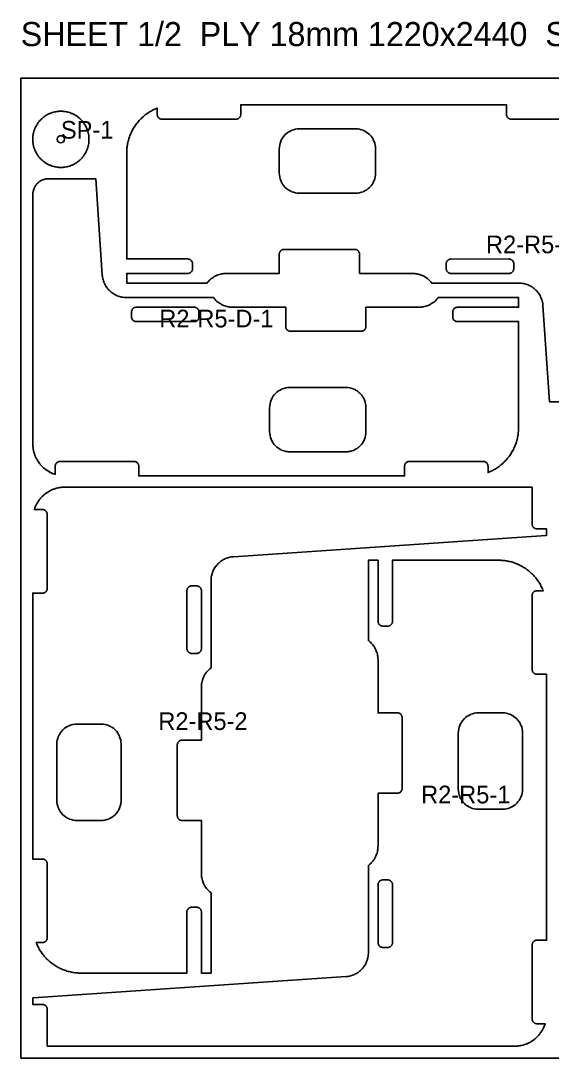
# Model space of a CAD drawing. Header units: millimetres. Extents: x 0 to 5180, y 0 to 1292.
# Drawn here: x 0 to 662, y 0 to 1292 of the extents above; entities that cross this region are included whole.
import ezdxf

# ---------------------------------------------------------------- set-up
doc = ezdxf.new("R2010")
doc.units = ezdxf.units.MM
for name, color, linetype in [('CUT_IN', 5, 'Continuous'), ('CUT_OUT', 1, 'Continuous'), ('DRILL', 3, 'Continuous'), ('LABEL', 7, 'Continuous'), ('SHEET', 8, 'Continuous')]:
    doc.layers.add(name, color=color, linetype=linetype)

msp = doc.modelspace()

# ---------------------------------------------------------------- linework, layer by layer
at = {"layer": 'CUT_IN'}
for points in [[(326.22, 1088.11), (327.68, 1086.14), (329.12, 1084.54), (329.54, 1084.12), (331.14, 1082.68), (333.11, 1081.22), (334.96, 1080.1), (335.22, 1079.96), (337.17, 1079.03), (337.71, 1078.8), (339.74, 1078.08), (342.12, 1077.49), (344.26, 1077.16), (344.84, 1077.11), (347.15, 1077), (416.85, 1077), (419.45, 1077.13), (419.74, 1077.16), (421.88, 1077.49), (424.26, 1078.08), (426.29, 1078.8), (426.83, 1079.03), (428.52, 1079.83), (429.04, 1080.1), (430.89, 1081.22), (432.86, 1082.68), (434.46, 1084.12), (434.88, 1084.54), (436.32, 1086.14), (437.61, 1087.87), (437.94, 1088.36), (438.9, 1089.96), (439.04, 1090.22), (439.97, 1092.17), (440.2, 1092.71), (440.92, 1094.74), (441.51, 1097.12), (441.84, 1099.26), (441.87, 1099.55), (442, 1102.15), (441.99, 1132.15), (441.87, 1134.45), (441.84, 1134.74), (441.51, 1136.88), (440.92, 1139.26), (440.2, 1141.29), (439.97, 1141.83), (439.04, 1143.78), (438.9, 1144.04), (437.94, 1145.64), (437.61, 1146.13), (436.32, 1147.86), (434.88, 1149.46), (434.46, 1149.88), (432.86, 1151.32), (431.13, 1152.61), (430.64, 1152.94), (429.04, 1153.9), (428.78, 1154.04), (426.83, 1154.97), (426.29, 1155.2), (424.26, 1155.92), (423.97, 1156), (421.88, 1156.51), (419.74, 1156.84), (419.16, 1156.89), (416.85, 1157), (347.15, 1157), (344.55, 1156.87), (344.26, 1156.84), (342.12, 1156.51), (339.74, 1155.92), (337.71, 1155.2), (337.17, 1154.97), (335.48, 1154.17), (334.96, 1153.9), (333.11, 1152.78), (331.14, 1151.32), (330.92, 1151.13), (329.54, 1149.88), (329.12, 1149.46), (327.68, 1147.86), (326.39, 1146.13), (326.06, 1145.64), (325.1, 1144.04), (324.96, 1143.78), (324.03, 1141.83), (323.8, 1141.29), (323.08, 1139.26), (322.49, 1136.88), (322.16, 1134.74), (322.13, 1134.45), (322, 1131.85), (322, 1102.15), (322.11, 1099.84), (322.16, 1099.26), (322.49, 1097.12), (323.08, 1094.74), (323.8, 1092.71), (323.91, 1092.44), (324.83, 1090.48), (325.1, 1089.96), (326.22, 1088.11)], [(608.88, 977.06), (609.46, 977.18), (610.02, 977.35), (610.57, 977.58), (611.08, 977.85), (611.57, 978.18), (611.81, 978.36), (612.03, 978.55), (612.45, 978.97), (612.64, 979.19), (612.82, 979.43), (613.15, 979.92), (613.42, 980.43), (613.65, 980.98), (613.82, 981.54), (613.94, 982.12), (613.99, 982.71), (613.99, 989.29), (613.94, 989.88), (613.82, 990.46), (613.65, 991.02), (613.54, 991.3), (613.42, 991.57), (613.15, 992.08), (612.82, 992.57), (612.64, 992.81), (612.45, 993.03), (612.03, 993.45), (611.81, 993.64), (611.33, 993.99), (611.08, 994.15), (610.83, 994.29), (610.3, 994.54), (610.02, 994.65), (609.46, 994.82), (608.88, 994.94), (608.59, 994.97), (608, 995), (535.71, 994.99), (535.12, 994.94), (534.54, 994.82), (533.98, 994.65), (533.7, 994.54), (533.17, 994.29), (532.92, 994.15), (532.43, 993.82), (532.19, 993.64), (531.97, 993.45), (531.55, 993.03), (531.36, 992.81), (531.01, 992.33), (530.71, 991.83), (530.46, 991.3), (530.35, 991.02), (530.18, 990.46), (530.06, 989.88), (530.03, 989.59), (530, 989), (530.01, 982.71), (530.06, 982.12), (530.18, 981.54), (530.35, 980.98), (530.46, 980.7), (530.58, 980.43), (530.85, 979.92), (531.18, 979.43), (531.36, 979.19), (531.55, 978.97), (531.97, 978.55), (532.19, 978.36), (532.67, 978.01), (532.92, 977.85), (533.17, 977.71), (533.7, 977.46), (533.98, 977.35), (534.54, 977.18), (535.12, 977.06), (535.41, 977.03), (536, 977), (608, 977), (608.59, 977.03), (608.88, 977.06)], [(143.12, 934.94), (142.54, 934.82), (141.98, 934.65), (141.43, 934.42), (140.92, 934.15), (140.43, 933.82), (140.19, 933.64), (139.97, 933.45), (139.55, 933.03), (139.36, 932.81), (139.18, 932.57), (138.85, 932.08), (138.58, 931.57), (138.35, 931.02), (138.18, 930.46), (138.06, 929.88), (138.01, 929.29), (138.01, 922.71), (138.06, 922.12), (138.18, 921.54), (138.35, 920.98), (138.46, 920.7), (138.58, 920.43), (138.85, 919.92), (139.18, 919.43), (139.36, 919.19), (139.55, 918.97), (139.97, 918.55), (140.19, 918.36), (140.67, 918.01), (140.92, 917.85), (141.17, 917.71), (141.7, 917.46), (141.98, 917.35), (142.54, 917.18), (143.12, 917.06), (143.41, 917.03), (144, 917), (216.29, 917.01), (216.88, 917.06), (217.46, 917.18), (218.02, 917.35), (218.3, 917.46), (218.83, 917.71), (219.08, 917.85), (219.57, 918.18), (219.81, 918.36), (220.03, 918.55), (220.45, 918.97), (220.64, 919.19), (220.99, 919.67), (221.29, 920.17), (221.54, 920.7), (221.65, 920.98), (221.82, 921.54), (221.94, 922.12), (221.97, 922.41), (222, 923), (221.99, 929.29), (221.94, 929.88), (221.82, 930.46), (221.65, 931.02), (221.54, 931.3), (221.42, 931.57), (221.15, 932.08), (220.82, 932.57), (220.64, 932.81), (220.45, 933.03), (220.03, 933.45), (219.81, 933.64), (219.33, 933.99), (219.08, 934.15), (218.83, 934.29), (218.3, 934.54), (218.02, 934.65), (217.46, 934.82), (216.88, 934.94), (216.59, 934.97), (216, 935), (144, 935), (143.41, 934.97), (143.12, 934.94)], [(425.78, 823.89), (424.32, 825.86), (422.88, 827.46), (422.46, 827.88), (420.86, 829.32), (418.89, 830.78), (417.04, 831.9), (416.78, 832.04), (414.83, 832.97), (414.29, 833.2), (412.26, 833.92), (409.88, 834.51), (407.74, 834.84), (407.16, 834.89), (404.85, 835), (335.15, 835), (332.55, 834.87), (332.26, 834.84), (330.12, 834.51), (327.74, 833.92), (325.71, 833.2), (325.17, 832.97), (323.48, 832.17), (322.96, 831.9), (321.11, 830.78), (319.14, 829.32), (317.54, 827.88), (317.12, 827.46), (315.68, 825.86), (314.39, 824.13), (314.06, 823.64), (313.1, 822.04), (312.96, 821.78), (312.03, 819.83), (311.8, 819.29), (311.08, 817.26), (310.49, 814.88), (310.16, 812.74), (310.13, 812.45), (310, 809.85), (310.01, 779.85), (310.13, 777.55), (310.16, 777.26), (310.49, 775.12), (311.08, 772.74), (311.8, 770.71), (312.03, 770.17), (312.96, 768.22), (313.1, 767.96), (314.06, 766.36), (314.39, 765.87), (315.68, 764.14), (317.12, 762.54), (317.54, 762.12), (319.14, 760.68), (320.87, 759.39), (321.36, 759.06), (322.96, 758.1), (323.22, 757.96), (325.17, 757.03), (325.71, 756.8), (327.74, 756.08), (328.03, 756), (330.12, 755.49), (332.26, 755.16), (332.84, 755.11), (335.15, 755), (404.85, 755), (407.45, 755.13), (407.74, 755.16), (409.88, 755.49), (412.26, 756.08), (414.29, 756.8), (414.83, 757.03), (416.52, 757.83), (417.04, 758.1), (418.89, 759.22), (420.86, 760.68), (421.08, 760.87), (422.46, 762.12), (422.88, 762.54), (424.32, 764.14), (425.61, 765.87), (425.94, 766.36), (426.9, 767.96), (427.04, 768.22), (427.97, 770.17), (428.2, 770.71), (428.92, 772.74), (429.51, 775.12), (429.84, 777.26), (429.87, 777.55), (430, 780.15), (430, 809.85), (429.89, 812.16), (429.84, 812.74), (429.51, 814.88), (428.92, 817.26), (428.2, 819.29), (428.09, 819.56), (427.17, 821.52), (426.9, 822.04), (425.78, 823.89)], [(225, 582), (224.97, 582.59), (224.94, 582.88), (224.82, 583.46), (224.65, 584.02), (224.42, 584.57), (224.15, 585.08), (223.82, 585.57), (223.64, 585.81), (223.45, 586.03), (223.03, 586.45), (222.81, 586.64), (222.57, 586.82), (222.08, 587.15), (221.57, 587.42), (221.02, 587.65), (220.46, 587.82), (219.88, 587.94), (219.29, 587.99), (212.71, 587.99), (212.12, 587.94), (211.54, 587.82), (210.98, 587.65), (210.7, 587.54), (210.43, 587.42), (209.92, 587.15), (209.43, 586.82), (209.19, 586.64), (208.97, 586.45), (208.55, 586.03), (208.36, 585.81), (208.01, 585.33), (207.85, 585.08), (207.71, 584.83), (207.46, 584.3), (207.35, 584.02), (207.18, 583.46), (207.06, 582.88), (207.03, 582.59), (207, 582), (207.01, 509.71), (207.06, 509.12), (207.18, 508.54), (207.35, 507.98), (207.46, 507.7), (207.71, 507.17), (207.85, 506.92), (208.18, 506.43), (208.36, 506.19), (208.55, 505.97), (208.97, 505.55), (209.19, 505.36), (209.67, 505.01), (210.17, 504.71), (210.7, 504.46), (210.98, 504.35), (211.54, 504.18), (212.12, 504.06), (212.41, 504.03), (213, 504), (219.29, 504.01), (219.88, 504.06), (220.46, 504.18), (221.02, 504.35), (221.3, 504.46), (221.57, 504.58), (222.08, 504.85), (222.57, 505.18), (222.81, 505.36), (223.03, 505.55), (223.45, 505.97), (223.64, 506.19), (223.99, 506.67), (224.15, 506.92), (224.29, 507.17), (224.54, 507.7), (224.65, 507.98), (224.82, 508.54), (224.94, 509.12), (224.97, 509.41), (225, 510), (225, 582)], [(558.48, 427.17), (557.96, 426.9), (556.11, 425.78), (554.14, 424.32), (553.92, 424.13), (552.54, 422.88), (552.33, 422.67), (552.12, 422.46), (550.87, 421.08), (550.68, 420.86), (549.22, 418.89), (548.1, 417.04), (547.96, 416.78), (547.03, 414.83), (546.8, 414.29), (546.08, 412.26), (546, 411.97), (545.49, 409.88), (545.16, 407.74), (545.11, 407.16), (545, 404.85), (545, 335.15), (545.13, 332.55), (545.16, 332.26), (545.49, 330.12), (546.08, 327.74), (546.8, 325.71), (547.03, 325.17), (547.83, 323.48), (548.1, 322.96), (549.22, 321.11), (550.5, 319.38), (550.68, 319.14), (550.87, 318.92), (552.12, 317.54), (552.54, 317.12), (554.14, 315.68), (555.87, 314.39), (556.36, 314.06), (557.96, 313.1), (558.22, 312.96), (560.17, 312.03), (560.71, 311.8), (562.74, 311.08), (565.12, 310.49), (567.26, 310.16), (567.55, 310.13), (570.15, 310), (600.15, 310.01), (602.45, 310.13), (602.74, 310.16), (604.88, 310.49), (607.26, 311.08), (609.29, 311.8), (609.83, 312.03), (611.78, 312.96), (612.04, 313.1), (613.64, 314.06), (614.13, 314.39), (615.86, 315.68), (617.46, 317.12), (617.88, 317.54), (619.32, 319.14), (620.61, 320.87), (620.94, 321.36), (621.9, 322.96), (622.04, 323.22), (622.97, 325.17), (623.2, 325.71), (623.92, 327.74), (624, 328.03), (624.51, 330.12), (624.84, 332.26), (624.89, 332.84), (625, 335.15), (625, 404.85), (624.87, 407.45), (624.84, 407.74), (624.51, 409.88), (623.92, 412.26), (623.2, 414.29), (622.97, 414.83), (622.17, 416.52), (621.9, 417.04), (620.78, 418.89), (619.5, 420.62), (619.32, 420.86), (619.13, 421.08), (617.88, 422.46), (617.46, 422.88), (615.86, 424.32), (614.13, 425.61), (613.64, 425.94), (612.04, 426.9), (611.78, 427.04), (609.83, 427.97), (609.29, 428.2), (607.26, 428.92), (604.88, 429.51), (602.74, 429.84), (602.45, 429.87), (599.85, 430), (570.15, 430), (567.84, 429.89), (567.26, 429.84), (565.12, 429.51), (562.74, 428.92), (560.71, 428.2), (560.44, 428.09), (558.48, 427.17)], [(111.52, 298.83), (112.04, 299.1), (113.89, 300.22), (115.86, 301.68), (116.08, 301.87), (117.46, 303.12), (117.67, 303.33), (117.88, 303.54), (119.13, 304.92), (119.32, 305.14), (120.78, 307.11), (121.9, 308.96), (122.04, 309.22), (122.97, 311.17), (123.2, 311.71), (123.92, 313.74), (124, 314.03), (124.51, 316.12), (124.84, 318.26), (124.89, 318.84), (125, 321.15), (125, 390.85), (124.87, 393.45), (124.84, 393.74), (124.51, 395.88), (123.92, 398.26), (123.2, 400.29), (122.97, 400.83), (122.17, 402.52), (121.9, 403.04), (120.78, 404.89), (119.5, 406.62), (119.32, 406.86), (119.13, 407.08), (117.88, 408.46), (117.46, 408.88), (115.86, 410.32), (114.13, 411.61), (113.64, 411.94), (112.04, 412.9), (111.78, 413.04), (109.83, 413.97), (109.29, 414.2), (107.26, 414.92), (104.88, 415.51), (102.74, 415.84), (102.45, 415.87), (99.85, 416), (69.85, 415.99), (67.55, 415.87), (67.26, 415.84), (65.12, 415.51), (62.74, 414.92), (60.71, 414.2), (60.17, 413.97), (58.22, 413.04), (57.96, 412.9), (56.36, 411.94), (55.87, 411.61), (54.14, 410.32), (52.54, 408.88), (52.12, 408.46), (50.68, 406.86), (49.39, 405.13), (49.06, 404.64), (48.1, 403.04), (47.96, 402.78), (47.03, 400.83), (46.8, 400.29), (46.08, 398.26), (46, 397.97), (45.49, 395.88), (45.16, 393.74), (45.11, 393.16), (45, 390.85), (45, 321.15), (45.13, 318.55), (45.16, 318.26), (45.49, 316.12), (46.08, 313.74), (46.8, 311.71), (47.03, 311.17), (47.83, 309.48), (48.1, 308.96), (49.22, 307.11), (50.5, 305.38), (50.68, 305.14), (50.87, 304.92), (52.12, 303.54), (52.54, 303.12), (54.14, 301.68), (55.87, 300.39), (56.36, 300.06), (57.96, 299.1), (58.22, 298.96), (60.17, 298.03), (60.71, 297.8), (62.74, 297.08), (65.12, 296.49), (67.26, 296.16), (67.55, 296.13), (70.15, 296), (99.85, 296), (102.16, 296.11), (102.74, 296.16), (104.88, 296.49), (107.26, 297.08), (109.29, 297.8), (109.56, 297.91), (111.52, 298.83)], [(445, 144), (445.03, 143.41), (445.06, 143.12), (445.18, 142.54), (445.35, 141.98), (445.58, 141.43), (445.85, 140.92), (446.18, 140.43), (446.36, 140.19), (446.55, 139.97), (446.97, 139.55), (447.19, 139.36), (447.43, 139.18), (447.92, 138.85), (448.43, 138.58), (448.98, 138.35), (449.54, 138.18), (450.12, 138.06), (450.71, 138.01), (457.29, 138.01), (457.88, 138.06), (458.46, 138.18), (459.02, 138.35), (459.3, 138.46), (459.57, 138.58), (460.08, 138.85), (460.57, 139.18), (460.81, 139.36), (461.03, 139.55), (461.45, 139.97), (461.64, 140.19), (461.99, 140.67), (462.15, 140.92), (462.29, 141.17), (462.54, 141.7), (462.65, 141.98), (462.82, 142.54), (462.94, 143.12), (462.97, 143.41), (463, 144), (462.99, 216.29), (462.94, 216.88), (462.82, 217.46), (462.65, 218.02), (462.54, 218.3), (462.29, 218.83), (462.15, 219.08), (461.82, 219.57), (461.64, 219.81), (461.45, 220.03), (461.03, 220.45), (460.81, 220.64), (460.33, 220.99), (459.83, 221.29), (459.3, 221.54), (459.02, 221.65), (458.46, 221.82), (457.88, 221.94), (457.59, 221.97), (457, 222), (450.71, 221.99), (450.12, 221.94), (449.54, 221.82), (448.98, 221.65), (448.7, 221.54), (448.43, 221.42), (447.92, 221.15), (447.43, 220.82), (447.19, 220.64), (446.97, 220.45), (446.55, 220.03), (446.36, 219.81), (446.01, 219.33), (445.85, 219.08), (445.71, 218.83), (445.46, 218.3), (445.35, 218.02), (445.18, 217.46), (445.06, 216.88), (445.03, 216.59), (445, 216), (445, 144)]]:
    msp.add_lwpolyline(points, close=True, dxfattribs=at)
at = {"layer": 'CUT_OUT'}
for points in [[(85, 1143.99), (84.96, 1142.27), (84.91, 1141.42), (84.83, 1140.56), (84.74, 1139.71), (84.62, 1138.85), (84.33, 1137.16), (84.15, 1136.32), (83.95, 1135.49), (83.49, 1133.83), (83.23, 1133.01), (82.95, 1132.2), (82.34, 1130.6), (82, 1129.81), (81.64, 1129.03), (80.87, 1127.49), (80.02, 1126), (79.57, 1125.27), (79.1, 1124.55), (78.62, 1123.84), (78.11, 1123.14), (77.06, 1121.79), (76.5, 1121.13), (75.93, 1120.49), (75.35, 1119.86), (74.75, 1119.24), (74.13, 1118.64), (73.5, 1118.06), (72.86, 1117.49), (72.2, 1116.93), (70.85, 1115.88), (70.15, 1115.37), (69.44, 1114.89), (68.72, 1114.42), (67.99, 1113.97), (66.5, 1113.12), (64.96, 1112.35), (64.18, 1111.99), (63.39, 1111.65), (61.79, 1111.04), (60.98, 1110.76), (60.16, 1110.5), (58.5, 1110.04), (57.67, 1109.84), (56.83, 1109.66), (55.14, 1109.37), (54.28, 1109.25), (53.43, 1109.16), (52.57, 1109.08), (51.72, 1109.03), (50, 1108.99), (48.28, 1109.03), (47.43, 1109.08), (46.57, 1109.16), (45.72, 1109.25), (44.86, 1109.37), (43.17, 1109.66), (42.33, 1109.84), (41.5, 1110.04), (39.84, 1110.5), (39.02, 1110.76), (38.21, 1111.04), (36.61, 1111.65), (35.82, 1111.99), (35.04, 1112.35), (33.5, 1113.12), (32.01, 1113.97), (31.28, 1114.42), (30.56, 1114.89), (29.85, 1115.37), (29.15, 1115.88), (27.8, 1116.93), (27.14, 1117.49), (26.5, 1118.06), (25.87, 1118.64), (25.25, 1119.24), (24.65, 1119.86), (24.07, 1120.49), (23.5, 1121.13), (22.94, 1121.79), (21.89, 1123.14), (21.38, 1123.84), (20.9, 1124.55), (20.43, 1125.27), (19.98, 1126), (19.13, 1127.49), (18.36, 1129.03), (18, 1129.81), (17.66, 1130.6), (17.05, 1132.2), (16.77, 1133.01), (16.51, 1133.83), (16.05, 1135.49), (15.85, 1136.32), (15.67, 1137.16), (15.38, 1138.85), (15.26, 1139.71), (15.17, 1140.56), (15.09, 1141.42), (15.04, 1142.27), (15, 1143.99), (15.04, 1145.71), (15.09, 1146.56), (15.17, 1147.42), (15.26, 1148.27), (15.38, 1149.13), (15.67, 1150.82), (15.85, 1151.66), (16.05, 1152.49), (16.51, 1154.15), (16.77, 1154.97), (17.05, 1155.78), (17.66, 1157.38), (18, 1158.17), (18.36, 1158.95), (19.13, 1160.49), (19.98, 1161.98), (20.43, 1162.71), (20.9, 1163.43), (21.38, 1164.14), (21.89, 1164.84), (22.94, 1166.19), (23.5, 1166.85), (24.07, 1167.49), (24.65, 1168.12), (25.25, 1168.74), (25.87, 1169.34), (26.5, 1169.92), (27.14, 1170.49), (27.8, 1171.05), (29.15, 1172.1), (29.85, 1172.61), (30.56, 1173.09), (31.28, 1173.56), (32.01, 1174.01), (33.5, 1174.86), (35.04, 1175.63), (35.82, 1175.99), (36.61, 1176.33), (38.21, 1176.94), (39.02, 1177.22), (39.84, 1177.48), (41.5, 1177.94), (42.33, 1178.14), (43.17, 1178.32), (44.86, 1178.61), (45.72, 1178.73), (46.57, 1178.82), (47.43, 1178.9), (48.28, 1178.95), (50, 1178.99), (51.72, 1178.95), (52.57, 1178.9), (53.43, 1178.82), (54.28, 1178.73), (55.14, 1178.61), (56.83, 1178.32), (57.67, 1178.14), (58.5, 1177.94), (60.16, 1177.48), (60.98, 1177.22), (61.79, 1176.94), (63.39, 1176.33), (64.18, 1175.99), (64.96, 1175.63), (66.5, 1174.86), (67.99, 1174.01), (68.72, 1173.56), (69.44, 1173.09), (70.15, 1172.61), (70.85, 1172.1), (72.2, 1171.05), (72.86, 1170.49), (73.5, 1169.92), (74.13, 1169.34), (74.75, 1168.74), (75.35, 1168.12), (75.93, 1167.49), (76.5, 1166.85), (77.06, 1166.19), (78.11, 1164.84), (78.62, 1164.14), (79.1, 1163.43), (79.57, 1162.71), (80.02, 1161.98), (80.87, 1160.49), (81.64, 1158.95), (82, 1158.17), (82.34, 1157.38), (82.95, 1155.78), (83.23, 1154.97), (83.49, 1154.15), (83.95, 1152.49), (84.15, 1151.66), (84.33, 1150.82), (84.62, 1149.13), (84.74, 1148.27), (84.83, 1147.42), (84.91, 1146.56), (84.96, 1145.71), (85, 1143.99)], [(101.71, 973.66), (101.91, 972.22), (102.24, 970.5), (102.51, 969.37), (102.92, 967.97), (103.39, 966.6), (104.04, 964.98), (104.53, 963.92), (105.19, 962.63), (105.92, 961.37), (106.87, 959.91), (107.55, 958.97), (108.64, 957.6), (109.41, 956.73), (110.42, 955.68), (111.69, 954.49), (112.58, 953.74), (113.73, 952.85), (115.16, 951.86), (116.4, 951.09), (117.67, 950.39), (118.72, 949.87), (120.05, 949.29), (121.4, 948.76), (123.06, 948.22), (124.18, 947.92), (125.6, 947.59), (127.03, 947.34), (128.77, 947.13), (130.22, 947.03), (131.45, 947), (239.99, 946.99), (241.16, 945.55), (242.12, 944.48), (243.12, 943.45), (244.39, 942.29), (245.5, 941.38), (246.42, 940.69), (247.6, 939.88), (249.07, 938.98), (250.07, 938.43), (251.62, 937.68), (252.67, 937.22), (254.01, 936.71), (255.37, 936.27), (257.03, 935.82), (258.44, 935.52), (259.85, 935.29), (260.99, 935.15), (262.42, 935.04), (263.92, 935), (330, 935), (330, 911), (330.03, 910.41), (330.06, 910.12), (330.18, 909.54), (330.35, 908.98), (330.58, 908.43), (330.85, 907.92), (331.01, 907.67), (331.36, 907.19), (331.55, 906.97), (331.97, 906.55), (332.19, 906.36), (332.67, 906.01), (332.92, 905.85), (333.43, 905.58), (333.98, 905.35), (334.54, 905.18), (335.12, 905.06), (335.41, 905.03), (336, 905), (424, 905), (424.59, 905.03), (424.88, 905.06), (425.46, 905.18), (425.74, 905.26), (426.3, 905.46), (426.83, 905.71), (427.08, 905.85), (427.33, 906.01), (427.81, 906.36), (428.03, 906.55), (428.45, 906.97), (428.64, 907.19), (428.99, 907.67), (429.15, 907.92), (429.42, 908.43), (429.65, 908.98), (429.74, 909.26), (429.82, 909.54), (429.94, 910.12), (429.97, 910.41), (430, 911), (430, 935), (496.08, 935), (497.58, 935.04), (499.01, 935.15), (500.15, 935.29), (501.56, 935.52), (502.97, 935.82), (504.63, 936.27), (505.99, 936.71), (507.33, 937.22), (508.38, 937.68), (509.93, 938.43), (510.93, 938.98), (512.4, 939.88), (513.58, 940.69), (514.5, 941.38), (515.61, 942.29), (516.88, 943.45), (517.88, 944.48), (518.84, 945.55), (520.01, 946.99), (619.99, 946.99), (620, 935), (543.71, 934.99), (543.12, 934.94), (542.54, 934.82), (541.98, 934.65), (541.43, 934.42), (540.92, 934.15), (540.43, 933.82), (540.19, 933.64), (539.97, 933.45), (539.55, 933.03), (539.36, 932.81), (539.01, 932.33), (538.71, 931.83), (538.46, 931.3), (538.26, 930.74), (538.18, 930.46), (538.06, 929.88), (538.03, 929.59), (538, 929), (538.01, 922.71), (538.06, 922.12), (538.18, 921.54), (538.35, 920.98), (538.46, 920.7), (538.58, 920.43), (538.85, 919.92), (539.18, 919.43), (539.36, 919.19), (539.55, 918.97), (539.97, 918.55), (540.19, 918.36), (540.67, 918.01), (540.92, 917.85), (541.17, 917.71), (541.7, 917.46), (541.98, 917.35), (542.54, 917.18), (543.12, 917.06), (543.41, 917.03), (544, 917), (620, 917), (620, 784.98), (619.98, 783.49), (619.93, 782.02), (619.84, 780.62), (619.71, 779.08), (619.55, 777.69), (619.36, 776.23), (619.11, 774.71), (618.84, 773.26), (618.55, 771.89), (618.21, 770.46), (617.82, 768.96), (617.41, 767.55), (616.96, 766.14), (616.48, 764.75), (615.97, 763.37), (615.45, 762.07), (614.84, 760.65), (614.22, 759.31), (613.58, 757.99), (612.9, 756.68), (612.19, 755.39), (611.44, 754.12), (610.71, 752.93), (609.91, 751.7), (609.08, 750.48), (608.17, 749.23), (607.28, 748.06), (606.36, 746.91), (605.41, 745.78), (604.48, 744.73), (603.48, 743.65), (602.45, 742.6), (601.35, 741.52), (600.27, 740.52), (599.22, 739.59), (598.09, 738.64), (596.94, 737.72), (595.77, 736.83), (594.52, 735.92), (593.3, 735.09), (592.07, 734.29), (590.88, 733.56), (589.61, 732.81), (588.32, 732.1), (587.01, 731.42), (585.69, 730.78), (584.35, 730.16), (582.93, 729.55), (582, 729.19), (581.99, 737.29), (581.94, 737.88), (581.82, 738.46), (581.65, 739.02), (581.54, 739.3), (581.29, 739.83), (580.99, 740.33), (580.64, 740.81), (580.45, 741.03), (580.03, 741.45), (579.81, 741.64), (579.33, 741.99), (579.08, 742.15), (578.57, 742.42), (578.3, 742.54), (578.02, 742.65), (577.46, 742.82), (576.88, 742.94), (576.59, 742.97), (576, 743), (484, 743), (483.41, 742.97), (483.12, 742.94), (482.54, 742.82), (482.26, 742.74), (481.98, 742.65), (481.43, 742.42), (480.92, 742.15), (480.67, 741.99), (480.19, 741.64), (479.97, 741.45), (479.55, 741.03), (479.36, 740.81), (479.01, 740.33), (478.85, 740.08), (478.71, 739.83), (478.46, 739.3), (478.35, 739.02), (478.18, 738.46), (478.06, 737.88), (478.03, 737.59), (478, 737), (478, 725), (147, 725), (147, 737), (146.97, 737.59), (146.94, 737.88), (146.82, 738.46), (146.65, 739.02), (146.42, 739.57), (146.15, 740.08), (145.99, 740.33), (145.64, 740.81), (145.45, 741.03), (145.03, 741.45), (144.81, 741.64), (144.33, 741.99), (144.08, 742.15), (143.57, 742.42), (143.02, 742.65), (142.74, 742.74), (142.46, 742.82), (141.88, 742.94), (141.59, 742.97), (141, 743), (49, 743), (48.41, 742.97), (48.12, 742.94), (47.54, 742.82), (46.98, 742.65), (46.43, 742.42), (45.92, 742.15), (45.67, 741.99), (45.19, 741.64), (44.97, 741.45), (44.55, 741.03), (44.36, 740.81), (44.01, 740.33), (43.71, 739.83), (43.46, 739.3), (43.26, 738.74), (43.18, 738.46), (43.06, 737.88), (43.03, 737.59), (43, 737), (43, 726.85), (42.42, 727.03), (41.49, 727.35), (40.57, 727.69), (38.82, 728.42), (37.05, 729.25), (36.11, 729.74), (34.4, 730.71), (32.75, 731.76), (31.14, 732.89), (30.42, 733.44), (29.6, 734.1), (28.9, 734.69), (28.11, 735.39), (26.74, 736.69), (26.06, 737.39), (25.39, 738.11), (24.69, 738.9), (24.1, 739.6), (23.44, 740.42), (22.89, 741.14), (21.72, 742.81), (20.71, 744.4), (19.74, 746.11), (19.25, 747.05), (18.42, 748.82), (17.69, 750.57), (17.35, 751.49), (16.73, 753.35), (16.44, 754.37), (15.96, 756.27), (15.76, 757.23), (15.58, 758.2), (15.44, 759.09), (15.3, 760.14), (15.19, 761.12), (15.11, 762.02), (15.01, 763.98), (15, 1075.38), (15.05, 1076.47), (15.15, 1077.45), (15.29, 1078.42), (15.38, 1078.9), (15.72, 1080.33), (15.86, 1080.81), (16.17, 1081.74), (16.52, 1082.65), (16.92, 1083.55), (17.36, 1084.43), (17.6, 1084.86), (18.1, 1085.7), (18.65, 1086.52), (19.23, 1087.3), (19.54, 1087.69), (20.18, 1088.43), (20.52, 1088.79), (20.86, 1089.14), (21.57, 1089.82), (22.31, 1090.46), (22.7, 1090.77), (23.48, 1091.35), (24.3, 1091.9), (25.57, 1092.64), (26.45, 1093.08), (27.35, 1093.48), (27.8, 1093.66), (28.26, 1093.83), (29.19, 1094.14), (30.14, 1094.4), (31.1, 1094.62), (31.58, 1094.71), (32.55, 1094.85), (33.53, 1094.95), (34.02, 1094.98), (35, 1095), (93.41, 1095), (101.6, 974.89), (101.71, 973.66)], [(637, 711), (637, 665), (637.03, 664.41), (637.06, 664.12), (637.18, 663.54), (637.26, 663.26), (637.46, 662.7), (637.58, 662.43), (637.85, 661.92), (638.01, 661.67), (638.36, 661.19), (638.55, 660.97), (638.97, 660.55), (639.19, 660.36), (639.67, 660.01), (640.17, 659.71), (640.43, 659.58), (640.98, 659.35), (641.54, 659.18), (642.12, 659.06), (642.41, 659.03), (643, 659), (655, 659), (654.99, 651.01), (654.6, 650.97), (264.89, 624.4), (263.66, 624.29), (262.22, 624.09), (260.5, 623.76), (259.37, 623.49), (257.97, 623.08), (256.6, 622.61), (254.98, 621.96), (253.92, 621.47), (252.63, 620.81), (251.37, 620.08), (249.91, 619.13), (248.97, 618.45), (247.6, 617.36), (246.73, 616.59), (245.68, 615.58), (244.49, 614.31), (243.74, 613.42), (242.85, 612.27), (242.68, 612.03), (241.86, 610.84), (241.09, 609.6), (240.39, 608.33), (239.87, 607.28), (239.29, 605.95), (238.76, 604.6), (238.22, 602.94), (237.92, 601.82), (237.59, 600.4), (237.34, 598.97), (237.13, 597.23), (237.03, 595.78), (237, 594.55), (236.99, 486.01), (235.55, 484.84), (234.48, 483.88), (233.45, 482.88), (232.29, 481.61), (231.38, 480.5), (230.69, 479.58), (229.88, 478.4), (228.98, 476.93), (228.43, 475.93), (227.68, 474.38), (227.22, 473.33), (226.71, 471.99), (226.27, 470.63), (225.82, 468.97), (225.52, 467.56), (225.29, 466.15), (225.15, 465.01), (225.04, 463.58), (225, 462.08), (225, 396), (201, 396), (200.41, 395.97), (200.12, 395.94), (199.54, 395.82), (198.98, 395.65), (198.43, 395.42), (197.92, 395.15), (197.67, 394.99), (197.19, 394.64), (196.97, 394.45), (196.76, 394.24), (196.55, 394.03), (196.36, 393.81), (196.01, 393.33), (195.85, 393.08), (195.58, 392.57), (195.35, 392.02), (195.18, 391.46), (195.06, 390.88), (195.03, 390.59), (195, 390), (195, 302), (195.03, 301.41), (195.06, 301.12), (195.18, 300.54), (195.26, 300.26), (195.46, 299.7), (195.71, 299.17), (195.85, 298.92), (196.01, 298.67), (196.36, 298.19), (196.55, 297.97), (196.97, 297.55), (197.19, 297.36), (197.67, 297.01), (197.92, 296.85), (198.43, 296.58), (198.98, 296.35), (199.26, 296.26), (199.54, 296.18), (200.12, 296.06), (200.41, 296.03), (201, 296), (225, 296), (225, 229.92), (225.04, 228.42), (225.15, 226.99), (225.29, 225.85), (225.52, 224.44), (225.82, 223.03), (226.27, 221.37), (226.71, 220.01), (227.22, 218.67), (227.68, 217.62), (228.43, 216.07), (228.98, 215.07), (229.88, 213.6), (230.69, 212.42), (231.38, 211.5), (232.29, 210.39), (233.45, 209.12), (234.48, 208.12), (235.55, 207.16), (236.99, 205.99), (236.99, 106.01), (225, 106), (224.99, 182.29), (224.94, 182.88), (224.82, 183.46), (224.65, 184.02), (224.54, 184.3), (224.42, 184.57), (224.15, 185.08), (223.82, 185.57), (223.64, 185.81), (223.45, 186.03), (223.03, 186.45), (222.81, 186.64), (222.33, 186.99), (221.83, 187.29), (221.3, 187.54), (220.74, 187.74), (220.46, 187.82), (219.88, 187.94), (219.59, 187.97), (219, 188), (212.71, 187.99), (212.12, 187.94), (211.54, 187.82), (210.98, 187.65), (210.7, 187.54), (210.43, 187.42), (209.92, 187.15), (209.43, 186.82), (209.19, 186.64), (208.97, 186.45), (208.55, 186.03), (208.36, 185.81), (208.01, 185.33), (207.85, 185.08), (207.71, 184.83), (207.46, 184.3), (207.35, 184.02), (207.18, 183.46), (207.06, 182.88), (207.03, 182.59), (207, 182), (207, 106), (74.98, 106), (73.49, 106.02), (72.02, 106.07), (70.62, 106.16), (69.08, 106.29), (67.69, 106.45), (66.23, 106.64), (64.71, 106.89), (63.26, 107.16), (61.89, 107.45), (60.46, 107.79), (58.96, 108.18), (57.55, 108.59), (56.14, 109.04), (54.75, 109.52), (53.37, 110.03), (52.07, 110.55), (50.65, 111.16), (49.31, 111.78), (47.99, 112.42), (46.68, 113.1), (45.39, 113.81), (44.12, 114.56), (42.93, 115.29), (41.7, 116.09), (40.48, 116.92), (39.23, 117.83), (38.06, 118.72), (36.91, 119.64), (35.78, 120.59), (34.73, 121.52), (33.65, 122.52), (32.6, 123.55), (31.52, 124.65), (30.52, 125.73), (29.59, 126.78), (28.64, 127.91), (27.72, 129.06), (26.83, 130.23), (25.92, 131.48), (25.09, 132.7), (24.29, 133.93), (23.56, 135.12), (22.81, 136.39), (22.1, 137.68), (21.42, 138.99), (20.78, 140.31), (20.16, 141.65), (19.55, 143.07), (19.19, 144), (27.29, 144.01), (27.88, 144.06), (28.46, 144.18), (29.02, 144.35), (29.3, 144.46), (29.83, 144.71), (30.33, 145.01), (30.81, 145.36), (31.03, 145.55), (31.45, 145.97), (31.64, 146.19), (31.99, 146.67), (32.15, 146.92), (32.42, 147.43), (32.54, 147.7), (32.65, 147.98), (32.82, 148.54), (32.94, 149.12), (32.97, 149.41), (33, 150), (33, 242), (32.97, 242.59), (32.94, 242.88), (32.82, 243.46), (32.74, 243.74), (32.65, 244.02), (32.42, 244.57), (32.15, 245.08), (31.99, 245.33), (31.64, 245.81), (31.45, 246.03), (31.03, 246.45), (30.81, 246.64), (30.33, 246.99), (30.08, 247.15), (29.83, 247.29), (29.3, 247.54), (29.02, 247.65), (28.46, 247.82), (27.88, 247.94), (27.59, 247.97), (27, 248), (15, 248), (15, 579), (27, 579), (27.59, 579.03), (27.88, 579.06), (28.46, 579.18), (29.02, 579.35), (29.57, 579.58), (30.08, 579.85), (30.33, 580.01), (30.81, 580.36), (31.03, 580.55), (31.45, 580.97), (31.64, 581.19), (31.99, 581.67), (32.15, 581.92), (32.42, 582.43), (32.65, 582.98), (32.74, 583.26), (32.82, 583.54), (32.94, 584.12), (32.97, 584.41), (33, 585), (33, 677), (32.97, 677.59), (32.94, 677.88), (32.82, 678.46), (32.74, 678.74), (32.65, 679.02), (32.42, 679.57), (32.15, 680.08), (31.99, 680.33), (31.64, 680.81), (31.45, 681.03), (31.03, 681.45), (30.81, 681.64), (30.33, 681.99), (30.08, 682.15), (29.83, 682.29), (29.3, 682.54), (28.74, 682.74), (28.46, 682.82), (27.88, 682.94), (27.59, 682.97), (27, 683), (16.85, 683), (17.03, 683.58), (17.35, 684.51), (17.69, 685.43), (18.42, 687.18), (19.25, 688.95), (19.74, 689.89), (20.71, 691.6), (21.76, 693.25), (22.89, 694.86), (23.44, 695.58), (24.1, 696.4), (24.69, 697.1), (25.39, 697.89), (26.69, 699.26), (27.39, 699.94), (28.11, 700.61), (28.9, 701.31), (29.6, 701.9), (30.42, 702.56), (31.14, 703.11), (32.81, 704.28), (34.4, 705.29), (36.11, 706.26), (37.05, 706.75), (37.86, 707.14), (38.82, 707.58), (39.73, 707.97), (40.57, 708.31), (41.49, 708.65), (43.35, 709.27), (44.37, 709.56), (46.27, 710.04), (47.23, 710.24), (48.2, 710.42), (49.09, 710.56), (50.14, 710.7), (51.12, 710.81), (52.02, 710.89), (53.98, 710.99), (637, 711)], [(33, 15), (33, 61), (32.97, 61.59), (32.94, 61.88), (32.82, 62.46), (32.74, 62.74), (32.54, 63.3), (32.42, 63.57), (32.15, 64.08), (31.99, 64.33), (31.64, 64.81), (31.45, 65.03), (31.03, 65.45), (30.81, 65.64), (30.33, 65.99), (29.83, 66.29), (29.57, 66.42), (29.02, 66.65), (28.46, 66.82), (27.88, 66.94), (27.59, 66.97), (27, 67), (15, 67), (15.01, 74.99), (15.4, 75.03), (405.11, 101.6), (406.34, 101.71), (407.78, 101.91), (409.5, 102.24), (410.63, 102.51), (412.03, 102.92), (413.4, 103.39), (415.02, 104.04), (416.08, 104.53), (417.37, 105.19), (418.63, 105.92), (420.09, 106.87), (421.03, 107.55), (422.4, 108.64), (423.27, 109.41), (424.32, 110.42), (425.51, 111.69), (426.26, 112.58), (427.15, 113.73), (427.32, 113.97), (428.14, 115.16), (428.91, 116.4), (429.61, 117.67), (430.13, 118.72), (430.71, 120.05), (431.24, 121.4), (431.78, 123.06), (432.08, 124.18), (432.41, 125.6), (432.66, 127.03), (432.87, 128.77), (432.97, 130.22), (433, 131.45), (433.01, 239.99), (434.45, 241.16), (435.52, 242.12), (436.55, 243.12), (437.71, 244.39), (438.62, 245.5), (439.31, 246.42), (440.12, 247.6), (441.02, 249.07), (441.57, 250.07), (442.32, 251.62), (442.78, 252.67), (443.29, 254.01), (443.73, 255.37), (444.18, 257.03), (444.48, 258.44), (444.71, 259.85), (444.85, 260.99), (444.96, 262.42), (445, 263.92), (445, 330), (469, 330), (469.59, 330.03), (469.88, 330.06), (470.46, 330.18), (471.02, 330.35), (471.57, 330.58), (472.08, 330.85), (472.33, 331.01), (472.81, 331.36), (473.03, 331.55), (473.24, 331.76), (473.45, 331.97), (473.64, 332.19), (473.99, 332.67), (474.15, 332.92), (474.42, 333.43), (474.65, 333.98), (474.82, 334.54), (474.94, 335.12), (474.97, 335.41), (475, 336), (475, 424), (474.97, 424.59), (474.94, 424.88), (474.82, 425.46), (474.74, 425.74), (474.54, 426.3), (474.29, 426.83), (474.15, 427.08), (473.99, 427.33), (473.64, 427.81), (473.45, 428.03), (473.03, 428.45), (472.81, 428.64), (472.33, 428.99), (472.08, 429.15), (471.57, 429.42), (471.02, 429.65), (470.74, 429.74), (470.46, 429.82), (469.88, 429.94), (469.59, 429.97), (469, 430), (445, 430), (445, 496.08), (444.96, 497.58), (444.85, 499.01), (444.71, 500.15), (444.48, 501.56), (444.18, 502.97), (443.73, 504.63), (443.29, 505.99), (442.78, 507.33), (442.32, 508.38), (441.57, 509.93), (441.02, 510.93), (440.12, 512.4), (439.31, 513.58), (438.62, 514.5), (437.71, 515.61), (436.55, 516.88), (435.52, 517.88), (434.45, 518.84), (433.01, 520.01), (433.01, 619.99), (445, 620), (445.01, 543.71), (445.06, 543.12), (445.18, 542.54), (445.35, 541.98), (445.46, 541.7), (445.58, 541.43), (445.85, 540.92), (446.18, 540.43), (446.36, 540.19), (446.55, 539.97), (446.97, 539.55), (447.19, 539.36), (447.67, 539.01), (448.17, 538.71), (448.7, 538.46), (449.26, 538.26), (449.54, 538.18), (450.12, 538.06), (450.41, 538.03), (451, 538), (457.29, 538.01), (457.88, 538.06), (458.46, 538.18), (459.02, 538.35), (459.3, 538.46), (459.57, 538.58), (460.08, 538.85), (460.57, 539.18), (460.81, 539.36), (461.03, 539.55), (461.45, 539.97), (461.64, 540.19), (461.99, 540.67), (462.15, 540.92), (462.29, 541.17), (462.54, 541.7), (462.65, 541.98), (462.82, 542.54), (462.94, 543.12), (462.97, 543.41), (463, 544), (463, 620), (595.02, 620), (596.51, 619.98), (597.98, 619.93), (599.38, 619.84), (600.92, 619.71), (602.31, 619.55), (603.77, 619.36), (605.29, 619.11), (606.74, 618.84), (608.11, 618.55), (609.54, 618.21), (611.04, 617.82), (612.45, 617.41), (613.86, 616.96), (615.25, 616.48), (616.63, 615.97), (617.93, 615.45), (619.35, 614.84), (620.69, 614.22), (622.01, 613.58), (623.32, 612.9), (624.61, 612.19), (625.88, 611.44), (627.07, 610.71), (628.3, 609.91), (629.52, 609.08), (630.77, 608.17), (631.94, 607.28), (633.09, 606.36), (634.22, 605.41), (635.27, 604.48), (636.35, 603.48), (637.4, 602.45), (638.48, 601.35), (639.48, 600.27), (640.41, 599.22), (641.36, 598.09), (642.28, 596.94), (643.17, 595.77), (644.08, 594.52), (644.91, 593.3), (645.71, 592.07), (646.44, 590.88), (647.19, 589.61), (647.9, 588.32), (648.58, 587.01), (649.22, 585.69), (649.84, 584.35), (650.45, 582.93), (650.81, 582), (642.71, 581.99), (642.12, 581.94), (641.54, 581.82), (640.98, 581.65), (640.7, 581.54), (640.17, 581.29), (639.67, 580.99), (639.19, 580.64), (638.97, 580.45), (638.55, 580.03), (638.36, 579.81), (638.01, 579.33), (637.85, 579.08), (637.58, 578.57), (637.46, 578.3), (637.35, 578.02), (637.18, 577.46), (637.06, 576.88), (637.03, 576.59), (637, 576), (637, 484), (637.03, 483.41), (637.06, 483.12), (637.18, 482.54), (637.26, 482.26), (637.35, 481.98), (637.58, 481.43), (637.85, 480.92), (638.01, 480.67), (638.36, 480.19), (638.55, 479.97), (638.97, 479.55), (639.19, 479.36), (639.67, 479.01), (639.92, 478.85), (640.17, 478.71), (640.7, 478.46), (640.98, 478.35), (641.54, 478.18), (642.12, 478.06), (642.41, 478.03), (643, 478), (655, 478), (655, 147), (643, 147), (642.41, 146.97), (642.12, 146.94), (641.54, 146.82), (640.98, 146.65), (640.43, 146.42), (639.92, 146.15), (639.67, 145.99), (639.19, 145.64), (638.97, 145.45), (638.55, 145.03), (638.36, 144.81), (638.01, 144.33), (637.85, 144.08), (637.58, 143.57), (637.35, 143.02), (637.26, 142.74), (637.18, 142.46), (637.06, 141.88), (637.03, 141.59), (637, 141), (637, 49), (637.03, 48.41), (637.06, 48.12), (637.18, 47.54), (637.26, 47.26), (637.35, 46.98), (637.58, 46.43), (637.85, 45.92), (638.01, 45.67), (638.36, 45.19), (638.55, 44.97), (638.97, 44.55), (639.19, 44.36), (639.67, 44.01), (639.92, 43.85), (640.17, 43.71), (640.7, 43.46), (641.26, 43.26), (641.54, 43.18), (642.12, 43.06), (642.41, 43.03), (643, 43), (653.15, 43), (652.97, 42.42), (652.65, 41.49), (652.31, 40.57), (651.58, 38.82), (650.75, 37.05), (650.26, 36.11), (649.29, 34.4), (648.24, 32.75), (647.11, 31.14), (646.56, 30.42), (645.9, 29.6), (645.31, 28.9), (644.61, 28.11), (643.31, 26.74), (642.61, 26.06), (641.89, 25.39), (641.1, 24.69), (640.4, 24.1), (639.58, 23.44), (638.86, 22.89), (637.19, 21.72), (635.6, 20.71), (633.89, 19.74), (632.95, 19.25), (632.14, 18.86), (631.18, 18.42), (630.27, 18.03), (629.43, 17.69), (628.51, 17.35), (626.65, 16.73), (625.63, 16.44), (623.73, 15.96), (622.77, 15.76), (621.8, 15.58), (620.91, 15.44), (619.86, 15.3), (618.88, 15.19), (617.98, 15.11), (616.02, 15.01), (33, 15)]]:
    msp.add_lwpolyline(points, close=True, dxfattribs=at)
msp.add_lwpolyline([(717, 817), (658.59, 817), (650.4, 937.11), (650.29, 938.34), (650.29, 938.34), (650.09, 939.78), (649.76, 941.5), (649.49, 942.63), (649.08, 944.03), (648.61, 945.4), (647.96, 947.02), (647.47, 948.08), (646.81, 949.37), (646.08, 950.63), (645.13, 952.09), (644.45, 953.03), (643.36, 954.4), (642.59, 955.27), (641.58, 956.32), (640.31, 957.51), (639.42, 958.26), (638.27, 959.15), (636.84, 960.14), (635.6, 960.91), (634.33, 961.61), (633.28, 962.13), (631.95, 962.71), (630.6, 963.24), (628.94, 963.78), (627.82, 964.08), (626.4, 964.41), (624.97, 964.66), (623.23, 964.87), (621.78, 964.97), (620.55, 965), (512.01, 965.01), (510.84, 966.45), (509.88, 967.52), (508.88, 968.55), (507.61, 969.71), (506.5, 970.62), (505.58, 971.31), (504.4, 972.12), (502.93, 973.02), (501.93, 973.57), (500.38, 974.32), (499.33, 974.78), (497.99, 975.29), (496.63, 975.73), (494.97, 976.18), (493.56, 976.48), (492.15, 976.71), (491.01, 976.85), (489.58, 976.96), (488.08, 977), (422, 977), (422, 1001), (421.97, 1001.59), (421.94, 1001.88), (421.82, 1002.46), (421.65, 1003.02), (421.42, 1003.57), (421.15, 1004.08), (420.99, 1004.33), (420.64, 1004.81), (420.45, 1005.03), (420.03, 1005.45), (419.81, 1005.64), (419.33, 1005.99), (419.08, 1006.15), (418.57, 1006.42), (418.02, 1006.65), (417.46, 1006.82), (416.88, 1006.94), (416.59, 1006.97), (416, 1007), (328, 1007), (327.41, 1006.97), (327.12, 1006.94), (326.54, 1006.82), (326.26, 1006.74), (325.7, 1006.54), (325.17, 1006.29), (324.92, 1006.15), (324.67, 1005.99), (324.19, 1005.64), (323.97, 1005.45), (323.55, 1005.03), (323.36, 1004.81), (323.01, 1004.33), (322.85, 1004.08), (322.58, 1003.57), (322.35, 1003.02), (322.26, 1002.74), (322.18, 1002.46), (322.06, 1001.88), (322.03, 1001.59), (322, 1001), (322, 977), (255.92, 977), (254.42, 976.96), (252.99, 976.85), (251.85, 976.71), (250.44, 976.48), (249.03, 976.18), (247.37, 975.73), (246.01, 975.29), (244.67, 974.78), (243.62, 974.32), (242.07, 973.57), (241.07, 973.02), (239.6, 972.12), (238.42, 971.31), (237.5, 970.62), (236.39, 969.71), (235.12, 968.55), (234.12, 967.52), (233.16, 966.45), (231.99, 965.01), (132.01, 965.01), (132, 977), (208.29, 977.01), (208.88, 977.06), (209.46, 977.18), (210.02, 977.35), (210.57, 977.58), (211.08, 977.85), (211.57, 978.18), (211.81, 978.36), (212.03, 978.55), (212.45, 978.97), (212.64, 979.19), (212.99, 979.67), (213.29, 980.17), (213.54, 980.7), (213.74, 981.26), (213.82, 981.54), (213.94, 982.12), (213.97, 982.41), (214, 983), (213.99, 989.29), (213.94, 989.88), (213.82, 990.46), (213.65, 991.02), (213.54, 991.3), (213.42, 991.57), (213.15, 992.08), (212.82, 992.57), (212.64, 992.81), (212.45, 993.03), (212.03, 993.45), (211.81, 993.64), (211.33, 993.99), (211.08, 994.15), (210.83, 994.29), (210.3, 994.54), (210.02, 994.65), (209.46, 994.82), (208.88, 994.94), (208.59, 994.97), (208, 995), (132, 995), (132, 1127.02), (132.02, 1128.51), (132.07, 1129.98), (132.16, 1131.38), (132.29, 1132.92), (132.45, 1134.31), (132.64, 1135.77), (132.89, 1137.29), (133.16, 1138.74), (133.45, 1140.11), (133.79, 1141.54), (134.18, 1143.04), (134.59, 1144.45), (135.04, 1145.86), (135.52, 1147.25), (136.03, 1148.63), (136.55, 1149.93), (137.16, 1151.35), (137.78, 1152.69), (138.42, 1154.01), (139.1, 1155.32), (139.81, 1156.61), (140.56, 1157.88), (141.29, 1159.07), (142.09, 1160.3), (142.92, 1161.52), (143.83, 1162.77), (144.72, 1163.94), (145.64, 1165.09), (146.59, 1166.22), (147.52, 1167.27), (148.52, 1168.35), (149.55, 1169.4), (150.65, 1170.48), (151.73, 1171.48), (152.78, 1172.41), (153.91, 1173.36), (155.06, 1174.28), (156.23, 1175.17), (157.48, 1176.08), (158.7, 1176.91), (159.93, 1177.71), (161.12, 1178.44), (162.39, 1179.19), (163.68, 1179.9), (164.99, 1180.58), (166.31, 1181.22), (167.65, 1181.84), (169.07, 1182.45), (170, 1182.81), (170.01, 1174.71), (170.06, 1174.12), (170.18, 1173.54), (170.35, 1172.98), (170.46, 1172.7), (170.71, 1172.17), (171.01, 1171.67), (171.36, 1171.19), (171.55, 1170.97), (171.97, 1170.55), (172.19, 1170.36), (172.67, 1170.01), (172.92, 1169.85), (173.43, 1169.58), (173.7, 1169.46), (173.98, 1169.35), (174.54, 1169.18), (175.12, 1169.06), (175.41, 1169.03), (176, 1169), (268, 1169), (268.59, 1169.03), (268.88, 1169.06), (269.46, 1169.18), (269.74, 1169.26), (270.02, 1169.35), (270.57, 1169.58), (271.08, 1169.85), (271.33, 1170.01), (271.81, 1170.36), (272.03, 1170.55), (272.45, 1170.97), (272.64, 1171.19), (272.99, 1171.67), (273.15, 1171.92), (273.29, 1172.17), (273.54, 1172.7), (273.65, 1172.98), (273.82, 1173.54), (273.94, 1174.12), (273.97, 1174.41), (274, 1175), (274, 1187), (605, 1187), (605, 1175), (605.03, 1174.41), (605.06, 1174.12), (605.18, 1173.54), (605.35, 1172.98), (605.58, 1172.43), (605.85, 1171.92), (606.01, 1171.67), (606.36, 1171.19), (606.55, 1170.97), (606.97, 1170.55), (607.19, 1170.36), (607.67, 1170.01), (607.92, 1169.85), (608.43, 1169.58), (608.98, 1169.35), (609.26, 1169.26), (609.54, 1169.18), (610.12, 1169.06), (610.41, 1169.03), (611, 1169), (703, 1169)], dxfattribs=at)
at = {"layer": 'DRILL'}
msp.add_circle((50, 1143.99), 4.5, dxfattribs=at)
at = {"layer": 'SHEET'}
msp.add_lwpolyline([(0, 0), (2440, 0), (2440, 1220), (0, 1220)], close=True, dxfattribs=at)

# ---------------------------------------------------------------- texts
at = {"layer": 'LABEL'}
for s, height, p in [('SHEET 1/2  PLY 18mm 1220x2440  SOFA-1600', 30, (0, 1260)), ('SP-1', 22, (50, 1144.85)), ('R2-R5-D-2', 22, (579.44, 1002.17)), ('R2-R5-D-1', 22, (172.56, 909.83)), ('R2-R5-2', 22, (171.33, 408.67)), ('R2-R5-1', 22, (498.66, 317.33))]:
    msp.add_text(s, height=height, dxfattribs=at).set_placement(p)

doc.saveas('drawing.dxf')
